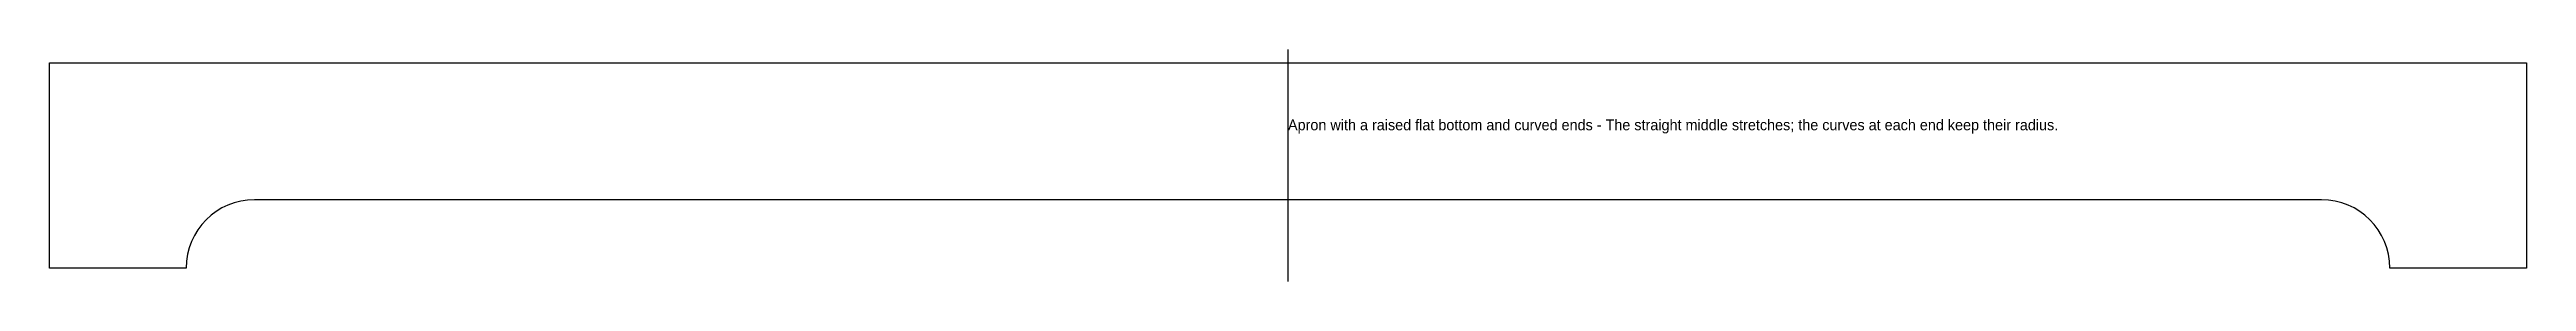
# Model space of a CAD drawing. Header units: millimetres. Extents: x -460 to 460, y -81 to 5.
import ezdxf

# ---------------------------------------------------------------- set-up
doc = ezdxf.new("R2010")
doc.units = ezdxf.units.MM
for name, color, linetype in [('CUT', 7, 'CONTINUOUS'), ('STRETCH', 1, 'CONTINUOUS'), ('TEXT', 3, 'CONTINUOUS')]:
    doc.layers.add(name, color=color, linetype=linetype)

msp = doc.modelspace()

# ---------------------------------------------------------------- linework, layer by layer
at = {"layer": 'CUT'}
for p, q in [((-460.375, 0), (460.375, 0)), ((-460.375, -76.2), (-460.375, 0)), ((460.375, 0), (460.375, -76.2)), ((384.175, -50.8), (-384.175, -50.8)), ((-409.575, -76.2), (-460.375, -76.2)), ((460.375, -76.2), (409.575, -76.2))]:
    msp.add_line(p, q, dxfattribs=at)
for centre, start, end in [((-384.175, -76.2), 90, 180), ((384.175, -76.2), 0, 90)]:
    msp.add_arc(centre, 25.4, start, end, dxfattribs=at)
at = {"layer": 'STRETCH'}
msp.add_line((0, -81.2), (0, 5), dxfattribs=at)

# ---------------------------------------------------------------- texts
at = {"layer": 'TEXT'}
msp.add_text('Apron with a raised flat bottom and curved ends - The straight middle stretches; the curves at each end keep their radius.', height=4, dxfattribs=at).set_placement((0, -25))

doc.saveas('drawing.dxf')
